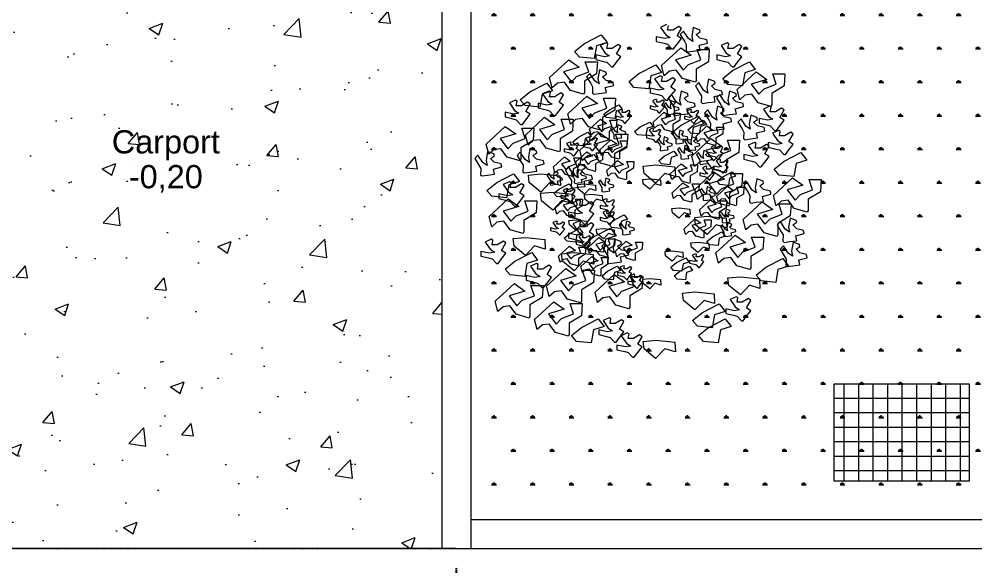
# Model space of a CAD drawing. Header units: inches. Extents: x 21100 to 33138, y 8125 to 24445.
# Drawn here: x 25691 to 30627, y 11241 to 14066 of the extents above; entities that cross this region are included whole.
import ezdxf

# ---------------------------------------------------------------- set-up
doc = ezdxf.new("R2010")
doc.units = ezdxf.units.IN
doc.header["$MEASUREMENT"] = 0
doc.linetypes.add('( Hidden )', pattern=[0.375, 0.25, -0.125])
doc.linetypes.add('DASHDOT', pattern=[1, 0.5, -0.25, 0, -0.25])
doc.layers.get('Defpoints').update_dxf_attribs({"color": 251})
for name, color, linetype, lineweight in [('GARIS_AS', 8, 'DASHDOT', 0), ('GARIS_DIM', 2, 'Continuous', 5), ('GARIS_OBJECT', 7, 'Continuous', 13), ('GARIS_TEXT', 6, 'Continuous', 9), ('HATCH', 8, 'Continuous', 5)]:
    doc.layers.add(name, color=color, linetype=linetype, lineweight=lineweight)
doc.styles.add('ROMANS', font='romans.shx', dxfattribs={"width": 0.9})
doc.styles.get("Standard").update_dxf_attribs({"font": 'arial.ttf'})
doc.dimstyles.new('100 (CM)', dxfattribs={"dimscale": 100, "dimtxt": 1.5, "dimasz": 1.3, "dimexe": 1, "dimexo": 1, "dimgap": 1, "dimtad": 1, "dimdec": 0, "dimlfac": 0.1, "dimzin": 0, "dimdsep": 46, "dimtxsty": 'ROMANS', "dimblk": 'ARCHTICK', "dimcen": 0.09, "dimclrt": 6, "dimadec": 0, "dimazin": 0, "dimtfac": 1, "dimtdec": 0, "dimtmove": 0, "dimatfit": 3, "dimfxl": 1, "dimtolj": 1, "dimtzin": 0, "dimarcsym": 0})

# ---------------------------------------------------------------- blocks, each defined once
blk = doc.blocks.new('_ArchTick')
at = {"color": 0, "linetype": 'ByBlock', "const_width": 0.15}
blk.add_lwpolyline([(-0.5, -0.5), (0.5, 0.5)], dxfattribs=at)
blk = doc.blocks.new('*D42')
at = {"layer": 'Defpoints', "color": 0, "ltscale": 2, "transparency": 16777216}
for p in [(24948.5, 11330.8), (27948.5, 11330.8), (27948.5, 10525.5)]:
    blk.add_point(p, dxfattribs=at)
at = {"layer": 'GARIS_DIM', "color": 0, "linetype": '( Hidden )', "lineweight": -2, "ltscale": 2, "transparency": 16777216}
for p, q in [((24948.5, 11230.8), (24948.5, 10425.5)), ((27948.5, 11230.8), (27948.5, 10425.5))]:
    blk.add_line(p, q, dxfattribs=at)
at = {"layer": 'GARIS_DIM', "color": 0, "lineweight": -2, "ltscale": 2, "transparency": 16777216}
blk.add_line((24948.5, 10525.5), (27948.5, 10525.5), dxfattribs=at)
at = {"layer": 'GARIS_DIM', "color": 0, "lineweight": -2, "ltscale": 2, "transparency": 16777216, "xscale": 130, "yscale": 130, "zscale": 130, "rotation": 180}
blk.add_blockref('_ArchTick', (24948.5, 10525.5), dxfattribs=at)
at = {"layer": 'GARIS_DIM', "color": 0, "lineweight": -2, "ltscale": 2, "transparency": 16777216, "xscale": 130, "yscale": 130, "zscale": 130}
blk.add_blockref('_ArchTick', (27948.5, 10525.5), dxfattribs=at)
at = {"layer": 'GARIS_DIM', "color": 6, "ltscale": 2, "transparency": 16777216, "insert": (26448.5, 10700.5), "char_height": 150, "attachment_point": 5, "style": 'ROMANS'}
blk.add_mtext('\\A1;300', dxfattribs=at)
blk = doc.blocks.new('*D43')
at = {"layer": 'Defpoints', "color": 0, "ltscale": 2, "transparency": 16777216}
for p in [(27948.5, 11330.8), (30948.5, 11330.8), (27948.5, 10525.5)]:
    blk.add_point(p, dxfattribs=at)
at = {"layer": 'GARIS_DIM', "color": 0, "linetype": '( Hidden )', "lineweight": -2, "ltscale": 2, "transparency": 16777216}
for p, q in [((27948.5, 11230.8), (27948.5, 10425.5)), ((30948.5, 11230.8), (30948.5, 10425.5))]:
    blk.add_line(p, q, dxfattribs=at)
at = {"layer": 'GARIS_DIM', "color": 0, "lineweight": -2, "ltscale": 2, "transparency": 16777216}
blk.add_line((30948.5, 10525.5), (27948.5, 10525.5), dxfattribs=at)
at = {"layer": 'GARIS_DIM', "color": 0, "lineweight": -2, "ltscale": 2, "transparency": 16777216, "xscale": 130, "yscale": 130, "zscale": 130, "rotation": 180}
blk.add_blockref('_ArchTick', (27948.5, 10525.5), dxfattribs=at)
at = {"layer": 'GARIS_DIM', "color": 0, "lineweight": -2, "ltscale": 2, "transparency": 16777216, "xscale": 130, "yscale": 130, "zscale": 130}
blk.add_blockref('_ArchTick', (30948.5, 10525.5), dxfattribs=at)
at = {"layer": 'GARIS_DIM', "color": 6, "ltscale": 2, "transparency": 16777216, "insert": (29448.5, 10700.5), "char_height": 150, "attachment_point": 5, "style": 'ROMANS'}
blk.add_mtext('\\A1;300', dxfattribs=at)
blk = doc.blocks.new('z_69')
at = {"color": 82, "linetype": 'Continuous', "lineweight": 0}
for p, q in [((72, 506.3), (54.2, 498.1)), ((54.2, 498.1), (69.4, 476.3)), ((74.5, 490), (77.1, 503.6)), ((89.9, 490), (74.5, 490)), ((107.7, 500.9), (89.9, 490)), ((102.6, 473.5), (115.3, 495.4)), ((115.3, 495.4), (107.7, 500.9)), ((121.9, 487.2), (112.2, 477.5)), ((112.2, 477.5), (124.6, 457.4)), ((136, 465.3), (121.9, 487.2)), ((150.2, 497.4), (145.6, 471.2)), ((168.6, 490.6), (150.2, 497.4)), ((158.8, 477.3), (170.3, 485.1)), ((169.7, 466.4), (158.8, 477.3)), ((170.3, 485.1), (168.6, 490.6)), ((-198.2, 427.7), (-169.2, 451.2)), ((-169.2, 451.2), (-119.7, 476.8)), ((-102.7, 454.3), (-133.7, 444.5)), ((-105.5, 453.1), (-123.3, 444.9)), ((-119.7, 476.8), (-102.7, 454.3)), ((-100.4, 450.3), (-105.5, 453.1)), ((-103, 436.7), (-100.4, 450.3)), ((66.9, 465.3), (41.4, 470.8)), ((41.4, 470.8), (41.4, 457.2)), ((41.4, 457.2), (64.3, 451.7)), ((64.3, 451.7), (74.5, 448.9)), ((82.2, 468.1), (66.9, 465.3)), ((69.4, 476.3), (82.2, 468.1)), ((74.5, 448.9), (87.3, 435.3)), ((92.4, 435.3), (102.6, 448.9)), ((115.3, 465.3), (102.6, 473.5)), ((102.6, 448.9), (115.3, 465.3)), ((124.6, 457.4), (129.8, 448.3)), ((148.8, 456.4), (136, 465.3)), ((145.6, 471.2), (148.8, 456.4)), ((167, 445.8), (191.5, 452.3)), ((190, 461.5), (169.7, 466.4)), ((191.5, 452.3), (190, 461.5)), ((249.5, 453.1), (231.6, 444.9)), ((254.6, 450.3), (249.5, 453.1)), ((252, 436.7), (254.6, 450.3)), ((-183.5, 410.8), (-198.2, 427.7)), ((-133.7, 444.5), (-140.2, 406.4)), ((-123.3, 444.9), (-108.1, 423)), ((-108.1, 423), (-95.3, 414.8)), ((-87.6, 436.7), (-103, 436.7)), ((-69.8, 447.6), (-87.6, 436.7)), ((-74.9, 420.3), (-62.2, 442.2)), ((-62.2, 442.2), (-69.8, 447.6)), ((57, 386.4), (113.2, 438.4)), ((87.3, 435.3), (92.4, 435.3)), ((113.2, 438.4), (143.8, 416.5)), ((129.8, 448.3), (129.2, 429.6)), ((129.2, 429.6), (132.8, 426)), ((132.8, 426), (149.6, 428.4)), ((149.6, 428.4), (170.2, 431)), ((161.6, 432.9), (197.3, 432.9)), ((171.9, 402.8), (161.6, 432.9)), ((170.2, 431), (167, 445.8)), ((197.3, 432.9), (194.8, 397.4)), ((231.6, 444.9), (246.9, 423)), ((246.9, 423), (259.7, 414.8)), ((267.4, 436.7), (252, 436.7)), ((285.2, 447.6), (267.4, 436.7)), ((280.1, 420.3), (292.8, 442.2)), ((292.8, 442.2), (285.2, 447.6)), ((-271.3, 350.9), (-215.2, 402.9)), ((-215.2, 402.9), (-184.6, 381)), ((-140.2, 406.4), (-183.5, 410.8)), ((-166.7, 397.4), (-131, 397.4)), ((-156.5, 367.3), (-166.7, 397.4)), ((-110.6, 412.1), (-136.1, 417.6)), ((-136.1, 417.6), (-136.1, 403.9)), ((-136.1, 403.9), (-113.2, 398.5)), ((-131, 397.4), (-133.5, 361.9)), ((-113.2, 398.5), (-103, 395.7)), ((-95.3, 414.8), (-110.6, 412.1)), ((-103, 395.7), (-90.2, 382)), ((-85.1, 382), (-74.9, 395.7)), ((-62.2, 412.1), (-74.9, 420.3)), ((-74.9, 395.7), (-62.2, 412.1)), ((143.8, 416.5), (97.9, 402.8)), ((97.9, 402.8), (120.8, 372.8)), ((136.2, 389.2), (171.9, 402.8)), ((194.8, 397.4), (159.1, 375.5)), ((244.4, 412.1), (218.9, 417.6)), ((218.9, 417.6), (218.9, 403.9)), ((218.9, 403.9), (241.8, 398.5)), ((241.8, 398.5), (252, 395.7)), ((259.7, 414.8), (244.4, 412.1)), ((252, 395.7), (264.8, 382)), ((265.7, 371.4), (315.1, 396.9)), ((269.9, 382), (280.1, 395.7)), ((292.8, 412.1), (280.1, 420.3)), ((280.1, 395.7), (292.8, 412.1)), ((315.1, 396.9), (332.1, 374.4)), ((-184.6, 381), (-230.5, 367.3)), ((-230.5, 367.3), (-207.5, 337.3)), ((-192.2, 353.7), (-156.5, 367.3)), ((-124.9, 373.2), (-129.6, 347)), ((-106.5, 366.4), (-124.9, 373.2)), ((-104.8, 360.8), (-106.5, 366.4)), ((-90.2, 382), (-85.1, 382)), ((-9.5, 362.5), (40, 388)), ((57, 365.5), (26, 355.7)), ((40, 388), (57, 365.5)), ((64.7, 356.4), (57, 386.4)), ((80, 370.1), (64.7, 356.4)), ((100.4, 372.8), (80, 370.1)), ((118.3, 348.2), (100.4, 372.8)), ((120.8, 372.8), (136.2, 389.2)), ((159.1, 375.5), (159.1, 342.7)), ((236.7, 347.8), (265.7, 371.4)), ((264.8, 382), (269.9, 382)), ((278.9, 315.4), (335.1, 367.4)), ((332.1, 374.4), (301.1, 364.6)), ((335.1, 367.4), (365.6, 345.5)), ((-263.6, 320.9), (-271.3, 350.9)), ((-227.9, 337.3), (-248.4, 334.6)), ((-210.1, 312.7), (-227.9, 337.3)), ((-207.5, 337.3), (-192.2, 353.7)), ((-133.5, 361.9), (-169.3, 340)), ((-169.3, 340), (-169.3, 307.2)), ((-153.3, 362.9), (-162.9, 353.3)), ((-162.9, 353.3), (-150.6, 333.2)), ((-139.1, 341), (-153.3, 362.9)), ((-126.4, 332.1), (-139.1, 341)), ((-129.6, 347), (-126.4, 332.1)), ((-116.3, 353), (-104.8, 360.8)), ((-105.4, 342.2), (-116.3, 353)), ((-85.1, 337.3), (-105.4, 342.2)), ((-83.6, 328), (-85.1, 337.3)), ((-38.4, 339), (-9.5, 362.5)), ((-23.8, 322), (-38.4, 339)), ((26, 355.7), (19.5, 317.7)), ((54.3, 355.5), (36.4, 347.3)), ((36.4, 347.3), (51.7, 325.4)), ((59.4, 352.7), (54.3, 355.5)), ((56.8, 339.1), (59.4, 352.7)), ((72.1, 339.1), (56.8, 339.1)), ((90, 350), (72.1, 339.1)), ((84.8, 322.7), (97.6, 344.6)), ((97.6, 344.6), (90, 350)), ((156.5, 337.3), (118.3, 348.2)), ((159.1, 342.7), (156.5, 337.3)), ((194.6, 346.6), (189.9, 320.3)), ((213, 339.8), (194.6, 346.6)), ((214.6, 334.2), (213, 339.8)), ((251.4, 330.9), (236.7, 347.8)), ((301.1, 364.6), (294.6, 326.5)), ((365.6, 345.5), (319.7, 331.8)), ((383.5, 361.9), (419.2, 361.9)), ((393.7, 331.8), (383.5, 361.9)), ((419.2, 361.9), (416.7, 326.4)), ((-357.9, 285.7), (-329, 309.2)), ((-329, 309.2), (-279.5, 334.8)), ((-262.5, 312.3), (-293.5, 302.5)), ((-274.1, 311.1), (-292, 302.9)), ((-279.5, 334.8), (-262.5, 312.3)), ((-269, 308.3), (-274.1, 311.1)), ((-248.4, 334.6), (-263.6, 320.9)), ((-171.8, 301.8), (-210.1, 312.7)), ((-150.6, 333.2), (-145.3, 324)), ((-145.3, 324), (-145.9, 305.3)), ((-108.1, 321.6), (-83.6, 328)), ((-104.9, 306.7), (-108.1, 321.6)), ((19.5, 317.7), (-23.8, 322)), ((49.1, 314.4), (23.6, 320)), ((23.6, 320), (23.6, 306.3)), ((64.5, 317.2), (49.1, 314.4)), ((51.7, 325.4), (64.5, 317.2)), ((97.6, 314.4), (84.8, 322.7)), ((84.8, 298.1), (97.6, 314.4)), ((114.7, 311.1), (110.1, 284.8)), ((133.1, 304.3), (114.7, 311.1)), ((166.2, 336.3), (156.6, 326.6)), ((156.6, 326.6), (168.9, 306.5)), ((180.3, 314.4), (166.2, 336.3)), ((193.1, 305.5), (180.3, 314.4)), ((189.9, 320.3), (193.1, 305.5)), ((203.2, 326.4), (214.6, 334.2)), ((214, 315.6), (203.2, 326.4)), ((234.4, 310.6), (214, 315.6)), ((235.9, 301.4), (234.4, 310.6)), ((294.6, 326.5), (251.4, 330.9)), ((256.7, 311.1), (252, 284.8)), ((275.1, 304.3), (256.7, 311.1)), ((286.6, 285.4), (278.9, 315.4)), ((319.7, 331.8), (342.7, 301.8)), ((342.7, 301.8), (358, 318.2)), ((358, 318.2), (393.7, 331.8)), ((416.7, 326.4), (381, 304.5)), ((-371.7, 284.5), (-389.6, 276.3)), ((-366.6, 281.7), (-371.7, 284.5)), ((-369.2, 268.1), (-366.6, 281.7)), ((-343.2, 268.8), (-357.9, 285.7)), ((-293.5, 302.5), (-300, 264.4)), ((-292, 302.9), (-276.7, 281.1)), ((-276.7, 281.1), (-263.9, 272.8)), ((-271.6, 294.7), (-269, 308.3)), ((-256.2, 294.7), (-271.6, 294.7)), ((-238.4, 305.6), (-256.2, 294.7)), ((-243.5, 278.3), (-230.8, 300.2)), ((-230.8, 300.2), (-238.4, 305.6)), ((-218.1, 244.4), (-161.9, 296.4)), ((-169.3, 307.2), (-171.8, 301.8)), ((-161.9, 296.4), (-131.3, 274.5)), ((-145.9, 305.3), (-142.3, 301.7)), ((-142.3, 301.7), (-125.5, 304.2)), ((-125.5, 304.2), (-104.9, 306.7)), ((-113.5, 290.9), (-77.8, 290.9)), ((-103.2, 260.8), (-113.5, 290.9)), ((-77.8, 290.9), (-80.3, 255.4)), ((23.6, 306.3), (46.6, 300.8)), ((46.6, 300.8), (56.8, 298.1)), ((56.8, 298.1), (69.5, 284.4)), ((69.5, 284.4), (74.6, 284.4)), ((74.6, 284.4), (84.8, 298.1)), ((86.4, 300.8), (76.7, 291.1)), ((76.7, 291.1), (89.1, 271)), ((100.5, 278.9), (86.4, 300.8)), ((110.1, 284.8), (113.3, 270)), ((123.3, 290.9), (134.8, 298.7)), ((134.2, 280.1), (123.3, 290.9)), ((134.8, 298.7), (133.1, 304.3)), ((168.9, 306.5), (174.2, 297.4)), ((174.2, 297.4), (173.5, 278.7)), ((211.4, 294.9), (235.9, 301.4)), ((214.6, 280.1), (211.4, 294.9)), ((228.4, 300.8), (218.7, 291.1)), ((218.7, 291.1), (231.1, 271)), ((242.5, 278.9), (228.4, 300.8)), ((252, 284.8), (255.3, 270)), ((265.3, 290.9), (276.8, 298.7)), ((276.2, 280.1), (265.3, 290.9)), ((276.8, 298.7), (275.1, 304.3)), ((301.9, 299.1), (286.6, 285.4)), ((322.3, 301.8), (301.9, 299.1)), ((340.2, 277.2), (322.3, 301.8)), ((381, 304.5), (381, 271.7)), ((-389.6, 276.3), (-374.3, 254.4)), ((-374.3, 254.4), (-361.5, 246.2)), ((-353.9, 268.1), (-369.2, 268.1)), ((-336, 279), (-353.9, 268.1)), ((-300, 264.4), (-343.2, 268.8)), ((-341.2, 251.7), (-328.4, 273.6)), ((-328.4, 273.6), (-336, 279)), ((-279.3, 270.1), (-304.7, 275.6)), ((-304.7, 275.6), (-304.7, 261.9)), ((-304.7, 261.9), (-281.8, 256.5)), ((-281.8, 256.5), (-271.6, 253.7)), ((-263.9, 272.8), (-279.3, 270.1)), ((-271.6, 253.7), (-258.8, 240)), ((-253.7, 240), (-243.5, 253.7)), ((-230.8, 270.1), (-243.5, 278.3)), ((-243.5, 253.7), (-230.8, 270.1)), ((-131.3, 274.5), (-177.3, 260.8)), ((-177.3, 260.8), (-154.3, 230.8)), ((-139, 247.2), (-103.2, 260.8)), ((-80.3, 255.4), (-116, 233.5)), ((89.1, 271), (94.3, 261.9)), ((94.3, 261.9), (93.7, 243.2)), ((113.3, 270), (100.5, 278.9)), ((131.5, 259.4), (156, 265.9)), ((134.8, 244.6), (131.5, 259.4)), ((154.5, 275.1), (134.2, 280.1)), ((156, 265.9), (154.5, 275.1)), ((173.5, 278.7), (177.1, 275.1)), ((177.1, 275.1), (194, 277.6)), ((192.9, 256.4), (183.2, 246.8)), ((207, 234.5), (192.9, 256.4)), ((194, 277.6), (214.6, 280.1)), ((221.2, 266.7), (216.6, 240.5)), ((239.6, 259.9), (221.2, 266.7)), ((229.8, 246.5), (241.3, 254.3)), ((231.1, 271), (236.3, 261.9)), ((236.3, 261.9), (235.7, 243.2)), ((241.3, 254.3), (239.6, 259.9)), ((255.3, 270), (242.5, 278.9)), ((273.5, 259.4), (298, 265.9)), ((276.7, 244.6), (273.5, 259.4)), ((296.5, 275.1), (276.2, 280.1)), ((298, 265.9), (296.5, 275.1)), ((378.4, 266.3), (340.2, 277.2)), ((373.8, 266.7), (355.9, 258.5)), ((355.9, 258.5), (371.2, 236.7)), ((378.8, 264), (373.8, 266.7)), ((376.3, 250.4), (378.8, 264)), ((381, 271.7), (378.4, 266.3)), ((409.5, 261.3), (391.6, 250.4)), ((404.3, 233.9), (417.1, 255.8)), ((417.1, 255.8), (409.5, 261.3)), ((-376.9, 243.4), (-402.3, 249)), ((-402.3, 249), (-402.3, 235.3)), ((-402.3, 235.3), (-379.4, 229.8)), ((-379.4, 229.8), (-369.2, 227.1)), ((-361.5, 246.2), (-376.9, 243.4)), ((-369.2, 227.1), (-356.4, 213.4)), ((-351.3, 213.4), (-341.2, 227.1)), ((-342.3, 182.3), (-286.2, 234.3)), ((-328.4, 243.4), (-341.2, 251.7)), ((-341.2, 227.1), (-328.4, 243.4)), ((-286.2, 234.3), (-255.6, 212.4)), ((-258.8, 240), (-253.7, 240)), ((-237.7, 228.8), (-202, 228.8)), ((-227.5, 198.7), (-237.7, 228.8)), ((-210.4, 214.4), (-218.1, 244.4)), ((-195.1, 228.1), (-210.4, 214.4)), ((-202, 228.8), (-204.5, 193.2)), ((-174.7, 230.8), (-195.1, 228.1)), ((-156.8, 206.2), (-174.7, 230.8)), ((-154.3, 230.8), (-139, 247.2)), ((-116, 233.5), (-116, 200.7)), ((93.7, 243.2), (97.3, 239.6)), ((97.3, 239.6), (114.1, 242.1)), ((114.1, 242.1), (134.8, 244.6)), ((114.8, 211.6), (164.2, 237.2)), ((164.2, 237.2), (181.3, 214.7)), ((183.2, 246.8), (195.6, 226.7)), ((195.6, 226.7), (200.8, 217.5)), ((219.8, 225.6), (207, 234.5)), ((216.6, 240.5), (219.8, 225.6)), ((240.7, 235.7), (229.8, 246.5)), ((235.7, 243.2), (239.3, 239.6)), ((239.3, 239.6), (256.1, 242.1)), ((261, 230.8), (240.7, 235.7)), ((256.1, 242.1), (276.7, 244.6)), ((262.5, 221.5), (261, 230.8)), ((290.5, 229.8), (280.8, 220.1)), ((304.6, 207.9), (290.5, 229.8)), ((318.8, 240.1), (314.2, 213.8)), ((337.2, 233.3), (318.8, 240.1)), ((327.4, 219.9), (338.9, 227.7)), ((338.9, 227.7), (337.2, 233.3)), ((368.6, 225.7), (343.1, 231.2)), ((343.1, 231.2), (343.1, 217.5)), ((383.9, 228.5), (368.6, 225.7)), ((371.2, 236.7), (383.9, 228.5)), ((391.6, 250.4), (376.3, 250.4)), ((417.1, 225.7), (404.3, 233.9)), ((404.3, 209.3), (417.1, 225.7)), ((-457.7, 155.7), (-401.5, 207.6)), ((-401.5, 207.6), (-371, 185.8)), ((-356.4, 213.4), (-351.3, 213.4)), ((-353.1, 202.2), (-317.4, 202.2)), ((-342.9, 172.1), (-353.1, 202.2)), ((-317.4, 202.2), (-319.9, 166.6)), ((-255.6, 212.4), (-301.5, 198.7)), ((-301.5, 198.7), (-278.5, 168.6)), ((-263.2, 185.1), (-227.5, 198.7)), ((-118.6, 195.3), (-156.8, 206.2)), ((-116, 200.7), (-118.6, 195.3)), ((85.8, 188.1), (114.8, 211.6)), ((150.3, 204.8), (143.8, 166.8)), ((181.3, 214.7), (150.3, 204.8)), ((200.8, 217.5), (200.2, 198.8)), ((200.2, 198.8), (203.8, 195.2)), ((203.8, 195.2), (220.6, 197.7)), ((220.6, 197.7), (241.2, 200.2)), ((238, 215.1), (262.5, 221.5)), ((241.2, 200.2), (238, 215.1)), ((280.8, 220.1), (293.2, 200)), ((293.2, 200), (298.4, 190.9)), ((317.4, 199), (304.6, 207.9)), ((314.2, 213.8), (317.4, 199)), ((338.3, 209.1), (327.4, 219.9)), ((358.6, 204.1), (338.3, 209.1)), ((343.1, 217.5), (366.1, 212.1)), ((360.2, 194.9), (358.6, 204.1)), ((366.1, 212.1), (376.3, 209.3)), ((376.3, 209.3), (389, 195.6)), ((394.1, 195.6), (404.3, 209.3)), ((-371, 185.8), (-416.9, 172.1)), ((-416.9, 172.1), (-393.9, 142)), ((-378.6, 158.5), (-342.9, 172.1)), ((-334.6, 152.3), (-342.3, 182.3)), ((-298.9, 168.6), (-319.4, 165.9)), ((-281.1, 144.1), (-298.9, 168.6)), ((-278.5, 168.6), (-263.2, 185.1)), ((-204.5, 193.2), (-240.3, 171.4)), ((-240.3, 171.4), (-240.3, 138.6)), ((-182.6, 138), (-126.4, 189.9)), ((-126.4, 189.9), (-95.8, 168)), ((-78, 184.4), (-42.3, 184.4)), ((-67.7, 154.3), (-78, 184.4)), ((-42.3, 184.4), (-44.8, 148.9)), ((100.5, 171.2), (85.8, 188.1)), ((143.8, 166.8), (100.5, 171.2)), ((145.8, 120.2), (201.9, 172.1)), ((201.9, 172.1), (232.5, 150.3)), ((298.4, 190.9), (297.8, 172.2)), ((297.8, 172.2), (301.4, 168.6)), ((301.4, 168.6), (318.3, 171.1)), ((318.3, 171.1), (338.9, 173.6)), ((335.7, 188.4), (360.2, 194.9)), ((338.9, 173.6), (335.7, 188.4)), ((400.4, 195.7), (382.5, 187.5)), ((382.5, 187.5), (397.8, 165.7)), ((389, 195.6), (394.1, 195.6)), ((405.5, 193), (400.4, 195.7)), ((402.9, 179.4), (405.5, 193)), ((418.2, 179.4), (402.9, 179.4)), ((436.1, 190.3), (418.2, 179.4)), ((430.9, 162.9), (443.7, 184.8)), ((443.7, 184.8), (436.1, 190.3)), ((-450, 125.6), (-457.7, 155.7)), ((-414.3, 142), (-434.7, 139.3)), ((-396.4, 117.4), (-414.3, 142)), ((-393.9, 142), (-378.6, 158.5)), ((-319.9, 166.6), (-355.6, 144.8)), ((-355.6, 144.8), (-355.6, 112)), ((-319.4, 165.9), (-334.6, 152.3)), ((-329.1, 142.5), (-333.7, 116.2)), ((-310.6, 135.6), (-329.1, 142.5)), ((-242.8, 133.1), (-281.1, 144.1)), ((-95.8, 168), (-141.8, 154.3)), ((-141.8, 154.3), (-118.8, 124.3)), ((-118.8, 124.3), (-103.5, 140.7)), ((-103.5, 140.7), (-67.7, 154.3)), ((-44.8, 148.9), (-80.5, 127)), ((232.5, 150.3), (186.6, 136.6)), ((250.4, 166.7), (286.1, 166.7)), ((260.6, 136.6), (250.4, 166.7)), ((286.1, 166.7), (283.6, 131.1)), ((329.4, 160.2), (311.5, 152)), ((311.5, 152), (326.8, 130.2)), ((334.5, 157.5), (329.4, 160.2)), ((331.9, 143.9), (334.5, 157.5)), ((347.2, 143.9), (331.9, 143.9)), ((365.1, 154.8), (347.2, 143.9)), ((359.9, 127.4), (372.7, 149.3)), ((372.7, 149.3), (365.1, 154.8)), ((395.2, 154.7), (369.8, 160.2)), ((369.8, 160.2), (369.8, 146.5)), ((369.8, 146.5), (392.7, 141.1)), ((392.7, 141.1), (402.9, 138.3)), ((410.6, 157.5), (395.2, 154.7)), ((397.8, 165.7), (410.6, 157.5)), ((443.7, 154.7), (430.9, 162.9)), ((430.9, 138.3), (443.7, 154.7)), ((-481.6, 123.3), (-491.3, 113.6)), ((-491.3, 113.6), (-478.9, 93.5)), ((-467.5, 101.4), (-481.6, 123.3)), ((-453.3, 133.6), (-457.9, 107.3)), ((-434.9, 126.8), (-453.3, 133.6)), ((-434.7, 139.3), (-450, 125.6)), ((-444.7, 113.4), (-433.2, 121.2)), ((-433.8, 102.6), (-444.7, 113.4)), ((-433.2, 121.2), (-434.9, 126.8)), ((-358.2, 106.5), (-396.4, 117.4)), ((-357.4, 132.2), (-367, 122.5)), ((-367, 122.5), (-354.7, 102.4)), ((-343.3, 110.3), (-357.4, 132.2)), ((-333.7, 116.2), (-330.5, 101.4)), ((-320.4, 122.3), (-309, 130.1)), ((-309.6, 111.4), (-320.4, 122.3)), ((-309, 130.1), (-310.6, 135.6)), ((-240.3, 138.6), (-242.8, 133.1)), ((-174.9, 107.9), (-182.6, 138)), ((-159.6, 121.6), (-174.9, 107.9)), ((-139.2, 124.3), (-159.6, 121.6)), ((-121.3, 99.7), (-139.2, 124.3)), ((-80.5, 127), (-80.5, 94.2)), ((153.5, 90.2), (145.8, 120.2)), ((186.6, 136.6), (209.6, 106.5)), ((209.6, 106.5), (224.9, 123)), ((224.9, 123), (260.6, 136.6)), ((283.6, 131.1), (247.9, 109.3)), ((324.2, 119.2), (298.8, 124.7)), ((298.8, 124.7), (298.8, 111)), ((339.6, 122), (324.2, 119.2)), ((326.8, 130.2), (339.6, 122)), ((372.7, 119.2), (359.9, 127.4)), ((359.9, 102.8), (372.7, 119.2)), ((402.9, 138.3), (415.7, 124.7)), ((415.7, 124.7), (420.8, 124.7)), ((416.5, 105.1), (466, 130.7)), ((420.8, 124.7), (430.9, 138.3)), ((466, 130.7), (483, 108.2)), ((-478.9, 93.5), (-473.7, 84.4)), ((-473.7, 84.4), (-474.3, 65.7)), ((-454.7, 92.5), (-467.5, 101.4)), ((-457.9, 107.3), (-454.7, 92.5)), ((-436.4, 82), (-411.9, 88.4)), ((-413.5, 97.6), (-433.8, 102.6)), ((-411.9, 88.4), (-413.5, 97.6)), ((-355.6, 112), (-358.2, 106.5)), ((-354.7, 102.4), (-349.4, 93.3)), ((-349.4, 93.3), (-350.1, 74.6)), ((-330.5, 101.4), (-343.3, 110.3)), ((-312.2, 90.8), (-287.7, 97.3)), ((-309, 76), (-312.2, 90.8)), ((-289.2, 106.5), (-309.6, 111.4)), ((-287.7, 97.3), (-289.2, 106.5)), ((-215.4, 87.8), (-225, 78.1)), ((-201.3, 65.9), (-215.4, 87.8)), ((-187.1, 98.1), (-191.7, 71.8)), ((-168.6, 91.3), (-187.1, 98.1)), ((-178.4, 77.9), (-167, 85.7)), ((-167, 85.7), (-168.6, 91.3)), ((-83.1, 88.8), (-121.3, 99.7)), ((-80.5, 94.2), (-83.1, 88.8)), ((3.4, 91.3), (40.5, 94.8)), ((6.2, 69), (3.4, 91.3)), ((40.5, 94.8), (95.9, 88.6)), ((95.9, 88.6), (97.6, 60.4)), ((168.8, 103.8), (153.5, 90.2)), ((189.2, 106.5), (168.8, 103.8)), ((207, 81.9), (189.2, 106.5)), ((247.9, 109.3), (247.9, 76.5)), ((298.8, 111), (321.7, 105.6)), ((321.7, 105.6), (331.9, 102.8)), ((331.9, 102.8), (344.7, 89.2)), ((344.7, 89.2), (349.8, 89.2)), ((349.8, 89.2), (359.9, 102.8)), ((387.6, 81.6), (416.5, 105.1)), ((452, 98.3), (445.5, 60.3)), ((483, 108.2), (452, 98.3)), ((-474.3, 65.7), (-470.7, 62.1)), ((-470.7, 62.1), (-453.8, 64.6)), ((-453.8, 64.6), (-433.2, 67.1)), ((-433.2, 67.1), (-436.4, 82)), ((-426.6, 43), (-377.1, 68.5)), ((-377.1, 68.5), (-360.1, 46)), ((-350.1, 74.6), (-346.5, 71)), ((-346.5, 71), (-329.6, 73.4)), ((-333.8, 64.6), (-296.7, 68.2)), ((-331, 42.4), (-333.8, 64.6)), ((-329.6, 73.4), (-309, 76)), ((-296.7, 68.2), (-241.4, 62)), ((-241.4, 62), (-239.7, 33.8)), ((-225, 78.1), (-212.7, 58)), ((-212.7, 58), (-207.4, 48.9)), ((-188.5, 57), (-201.3, 65.9)), ((-191.7, 71.8), (-188.5, 57)), ((-167.6, 67.1), (-178.4, 77.9)), ((-147.2, 62.2), (-167.6, 67.1)), ((-145.7, 52.9), (-147.2, 62.2)), ((39.8, 41.4), (6.2, 69)), ((66.3, 69.4), (39.8, 41.4)), ((97.6, 60.4), (66.3, 69.4)), ((154.7, 22.6), (210.8, 74.5)), ((245.3, 71), (207, 81.9)), ((210.8, 74.5), (241.4, 52.6)), ((247.9, 76.5), (245.3, 71)), ((259.2, 69.1), (295, 69.1)), ((269.5, 39), (259.2, 69.1)), ((295, 69.1), (292.4, 33.5)), ((385.4, 4.8), (441.6, 56.8)), ((402.2, 64.7), (387.6, 81.6)), ((445.5, 60.3), (402.2, 64.7)), ((441.6, 56.8), (472.1, 34.9)), ((-455.5, 19.5), (-426.6, 43)), ((-389.5, 44.9), (-407.3, 36.6)), ((-407.3, 36.6), (-392, 14.8)), ((-391.1, 36.2), (-397.6, -1.8)), ((-360.1, 46), (-391.1, 36.2)), ((-384.4, 42.1), (-389.5, 44.9)), ((-387, 28.5), (-384.4, 42.1)), ((-371.6, 28.5), (-387, 28.5)), ((-353.8, 39.4), (-371.6, 28.5)), ((-358.9, 12.1), (-346.1, 33.9)), ((-346.1, 33.9), (-353.8, 39.4)), ((-297.5, 14.8), (-331, 42.4)), ((-270.9, 42.8), (-297.5, 14.8)), ((-239.7, 33.8), (-270.9, 42.8)), ((-207.4, 48.9), (-208.1, 30.2)), ((-208.1, 30.2), (-204.5, 26.6)), ((-204.5, 26.6), (-187.6, 29.1)), ((-187.6, 29.1), (-167, 31.6)), ((-170.2, 46.5), (-145.7, 52.9)), ((-167, 31.6), (-170.2, 46.5)), ((241.4, 52.6), (195.5, 39)), ((195.5, 39), (218.4, 8.9)), ((233.8, 25.3), (269.5, 39)), ((292.4, 33.5), (256.7, 11.7)), ((308.2, 43.4), (298.6, 33.8)), ((298.6, 33.8), (310.9, 13.7)), ((322.3, 21.5), (308.2, 43.4)), ((336.6, 53.7), (331.9, 27.5)), ((355, 46.9), (336.6, 53.7)), ((345.2, 33.5), (356.6, 41.3)), ((356, 22.7), (345.2, 33.5)), ((356.6, 41.3), (355, 46.9)), ((472.1, 34.9), (426.2, 21.2)), ((490, 51.3), (525.7, 51.3)), ((500.2, 21.2), (490, 51.3)), ((525.7, 51.3), (523.2, 15.7)), ((-440.9, 2.5), (-455.5, 19.5)), ((-397.6, -1.8), (-440.9, 2.5)), ((-394.6, 3.8), (-420.1, 9.3)), ((-420.1, 9.3), (-420.1, -4.3)), ((-379.3, 6.6), (-394.6, 3.8)), ((-392, 14.8), (-379.3, 6.6)), ((-346.1, 3.8), (-358.9, 12.1)), ((-358.9, -12.5), (-346.1, 3.8)), ((-298.3, 11.4), (-261.2, 14.9)), ((-295.5, -10.8), (-298.3, 11.4)), ((-261.2, 14.9), (-205.9, 8.7)), ((-205.9, 8.7), (-204.2, -19.5)), ((162.3, -7.5), (154.7, 22.6)), ((177.6, 6.2), (162.3, -7.5)), ((198.1, 8.9), (177.6, 6.2)), ((215.9, -15.7), (198.1, 8.9)), ((218.4, 8.9), (233.8, 25.3)), ((256.7, 11.7), (256.7, -21.1)), ((310.9, 13.7), (316.2, 4.5)), ((316.2, 4.5), (315.5, -14.2)), ((335.1, 12.6), (322.3, 21.5)), ((331.9, 27.5), (335.1, 12.6)), ((353.4, 2.1), (377.9, 8.5)), ((356.6, -12.8), (353.4, 2.1)), ((376.4, 17.8), (356, 22.7)), ((377.9, 8.5), (376.4, 17.8)), ((393.1, -25.2), (385.4, 4.8)), ((426.2, 21.2), (449.2, -8.8)), ((449.2, -8.8), (464.5, 7.6)), ((464.5, 7.6), (500.2, 21.2)), ((523.2, 15.7), (487.5, -6.1)), ((-448.8, -57.3), (-392.7, -5.3)), ((-420.1, -4.3), (-397.1, -9.8)), ((-362.1, -27.2), (-408, -40.9)), ((-397.1, -9.8), (-387, -12.5)), ((-392.7, -5.3), (-362.1, -27.2)), ((-387, -12.5), (-374.2, -26.2)), ((-374.2, -26.2), (-369.1, -26.2)), ((-369.1, -26.2), (-358.9, -12.5)), ((-344.2, -10.8), (-308.5, -10.8)), ((-334, -40.9), (-344.2, -10.8)), ((-308.5, -10.8), (-311, -46.4)), ((-262, -38.5), (-295.5, -10.8)), ((-235.4, -10.4), (-262, -38.5)), ((-204.2, -19.5), (-235.4, -10.4)), ((-185.4, -8.4), (-203.2, -16.6)), ((-203.2, -16.6), (-187.9, -38.4)), ((-180.3, -11.1), (-185.4, -8.4)), ((-182.8, -24.8), (-180.3, -11.1)), ((-167.5, -24.8), (-182.8, -24.8)), ((-149.6, -13.8), (-167.5, -24.8)), ((-154.8, -41.2), (-142, -19.3)), ((-142, -19.3), (-149.6, -13.8)), ((254.2, -26.6), (215.9, -15.7)), ((256.7, -21.1), (254.2, -26.6)), ((296.7, -66.2), (352.8, -14.2)), ((315.5, -14.2), (319.1, -17.8)), ((319.1, -17.8), (336, -15.3)), ((336, -15.3), (356.6, -12.8)), ((352.8, -14.2), (383.4, -36.1)), ((408.4, -11.5), (393.1, -25.2)), ((401.2, -19.7), (437, -19.7)), ((411.5, -49.8), (401.2, -19.7)), ((428.8, -8.8), (408.4, -11.5)), ((446.7, -33.4), (428.8, -8.8)), ((437, -19.7), (434.4, -55.2)), ((487.5, -6.1), (487.5, -38.9)), ((-408, -40.9), (-385, -71)), ((-385, -71), (-369.7, -54.5)), ((-369.7, -54.5), (-334, -40.9)), ((-311, -46.4), (-346.8, -68.2)), ((-190.5, -49.4), (-216, -43.9)), ((-216, -43.9), (-216, -57.6)), ((-175.2, -46.7), (-190.5, -49.4)), ((-187.9, -38.4), (-175.2, -46.7)), ((-142, -49.4), (-154.8, -41.2)), ((-154.8, -65.8), (-142, -49.4)), ((154.3, -59.6), (191.4, -56.1)), ((191.4, -56.1), (246.7, -62.3)), ((383.4, -36.1), (337.5, -49.8)), ((337.5, -49.8), (360.4, -79.8)), ((375.8, -63.4), (411.5, -49.8)), ((434.4, -55.2), (398.7, -77.1)), ((484.9, -44.4), (446.7, -33.4)), ((487.5, -38.9), (484.9, -44.4)), ((-441.1, -87.3), (-448.8, -57.3)), ((-425.9, -73.7), (-441.1, -87.3)), ((-405.4, -71), (-425.9, -73.7)), ((-387.6, -95.6), (-405.4, -71)), ((-346.8, -68.2), (-346.8, -101)), ((-216, -57.6), (-193, -63)), ((-185.4, -70.5), (-203.2, -78.7)), ((-203.2, -78.7), (-187.9, -100.6)), ((-193, -63), (-182.8, -65.8)), ((-180.3, -73.3), (-185.4, -70.5)), ((-182.8, -65.8), (-170.1, -79.5)), ((-182.8, -86.9), (-180.3, -73.3)), ((-170.1, -79.5), (-165, -79.5)), ((-149.6, -76), (-167.5, -86.9)), ((-165, -79.5), (-154.8, -65.8)), ((-154.8, -103.3), (-142, -81.4)), ((-142, -81.4), (-149.6, -76)), ((157.1, -81.8), (154.3, -59.6)), ((190.6, -109.5), (157.1, -81.8)), ((217.2, -81.4), (190.6, -109.5)), ((248.4, -90.5), (217.2, -81.4)), ((246.7, -62.3), (248.4, -90.5)), ((304.3, -96.2), (296.7, -66.2)), ((319.6, -82.5), (304.3, -96.2)), ((340.1, -79.8), (319.6, -82.5)), ((357.9, -104.4), (340.1, -79.8)), ((360.4, -79.8), (375.8, -63.4)), ((405.8, -71.9), (396.2, -81.6)), ((396.2, -81.6), (408.6, -101.7)), ((398.7, -77.1), (398.7, -109.9)), ((420, -93.8), (405.8, -71.9)), ((434.2, -61.7), (429.5, -87.9)), ((452.6, -68.5), (434.2, -61.7)), ((442.8, -81.8), (454.3, -74)), ((453.7, -92.7), (442.8, -81.8)), ((454.3, -74), (452.6, -68.5)), ((-349.3, -106.5), (-387.6, -95.6)), ((-346.8, -101), (-349.3, -106.5)), ((-190.5, -111.5), (-216, -106)), ((-216, -106), (-216, -119.7)), ((-175.2, -108.8), (-190.5, -111.5)), ((-187.9, -100.6), (-175.2, -108.8)), ((-167.5, -86.9), (-182.8, -86.9)), ((-142, -111.5), (-154.8, -103.3)), ((-154.8, -127.9), (-142, -111.5)), ((-142.6, -116.7), (-93.1, -91.2)), ((-93.1, -91.2), (-76.1, -113.7)), ((216.8, -163.8), (272.9, -111.8)), ((272.9, -111.8), (303.5, -133.7)), ((396.1, -115.4), (357.9, -104.4)), ((398.7, -109.9), (396.1, -115.4)), ((408.6, -101.7), (413.8, -110.9)), ((413.8, -110.9), (413.2, -129.5)), ((432.8, -102.7), (420, -93.8)), ((429.5, -87.9), (432.8, -102.7)), ((451, -113.3), (475.5, -106.8)), ((474, -97.6), (453.7, -92.7)), ((475.5, -106.8), (474, -97.6)), ((-442.7, -123.8), (-460.6, -132)), ((-460.6, -132), (-445.3, -153.8)), ((-437.6, -126.5), (-442.7, -123.8)), ((-440.2, -140.1), (-437.6, -126.5)), ((-424.9, -140.1), (-440.2, -140.1)), ((-407, -129.2), (-424.9, -140.1)), ((-412.2, -156.6), (-399.4, -134.7)), ((-399.4, -134.7), (-407, -129.2)), ((-378.2, -121.7), (-341.1, -118.2)), ((-375.4, -144), (-378.2, -121.7)), ((-341.1, -118.2), (-285.8, -124.4)), ((-285.8, -124.4), (-284.1, -152.6)), ((-216, -119.7), (-193, -125.2)), ((-193, -125.2), (-182.8, -127.9)), ((-182.8, -127.9), (-170.1, -141.6)), ((-171.5, -140.3), (-142.6, -116.7)), ((-165, -141.6), (-154.8, -127.9)), ((-108.9, -134.1), (-118.6, -143.7)), ((-107.1, -123.5), (-113.6, -161.6)), ((-94.8, -156), (-108.9, -134.1)), ((-76.1, -113.7), (-107.1, -123.5)), ((-80.6, -123.8), (-85.2, -150)), ((-62.1, -130.6), (-80.6, -123.8)), ((-71.9, -144), (-60.5, -136.2)), ((-60.5, -136.2), (-62.1, -130.6)), ((303.5, -133.7), (257.6, -147.4)), ((321.4, -117.3), (357.1, -117.3)), ((331.6, -147.4), (321.4, -117.3)), ((357.1, -117.3), (354.6, -152.9)), ((413.2, -129.5), (416.8, -133.2)), ((416.8, -133.2), (433.6, -130.7)), ((433.6, -130.7), (454.2, -128.1)), ((443.1, -132.7), (438.4, -158.9)), ((461.5, -139.5), (443.1, -132.7)), ((454.2, -128.1), (451, -113.3)), ((463.1, -145), (461.5, -139.5)), ((-447.9, -164.8), (-473.3, -159.3)), ((-473.3, -159.3), (-473.3, -172.9)), ((-432.5, -162), (-447.9, -164.8)), ((-445.3, -153.8), (-432.5, -162)), ((-399.4, -164.8), (-412.2, -156.6)), ((-412.2, -181.2), (-399.4, -164.8)), ((-341.8, -171.6), (-375.4, -144)), ((-373.3, -187.7), (-323.9, -162.2)), ((-315.3, -143.5), (-341.8, -171.6)), ((-323.9, -162.2), (-306.8, -184.7)), ((-284.1, -152.6), (-315.3, -143.5)), ((-236.2, -166.1), (-199.1, -162.6)), ((-233.4, -188.3), (-236.2, -166.1)), ((-199.1, -162.6), (-143.8, -168.8)), ((-156.9, -157.2), (-171.5, -140.3)), ((-170.1, -141.6), (-165, -141.6)), ((-113.6, -161.6), (-156.9, -157.2)), ((-118.6, -143.7), (-106.2, -163.8)), ((-106.2, -163.8), (-100.9, -173)), ((-82, -164.9), (-94.8, -156)), ((-85.2, -150), (-82, -164.9)), ((-61.1, -154.8), (-71.9, -144)), ((-40.7, -159.7), (-61.1, -154.8)), ((-39.2, -169), (-40.7, -159.7)), ((224.5, -193.8), (216.8, -163.8)), ((257.6, -147.4), (280.6, -177.5)), ((280.6, -177.5), (295.9, -161)), ((295.9, -161), (331.6, -147.4)), ((354.6, -152.9), (318.9, -174.7)), ((414.7, -142.9), (405.1, -152.6)), ((405.1, -152.6), (417.4, -172.7)), ((428.8, -164.8), (414.7, -142.9)), ((441.6, -173.7), (428.8, -164.8)), ((438.4, -158.9), (441.6, -173.7)), ((451.7, -152.8), (463.1, -145)), ((462.5, -163.7), (451.7, -152.8)), ((482.9, -168.6), (462.5, -163.7)), ((-473.3, -172.9), (-450.4, -178.4)), ((-450.4, -178.4), (-440.2, -181.2)), ((-440.2, -181.2), (-427.4, -194.8)), ((-427.4, -194.8), (-422.3, -194.8)), ((-422.3, -194.8), (-412.2, -181.2)), ((-402.3, -211.3), (-373.3, -187.7)), ((-337.8, -194.5), (-344.4, -232.6)), ((-306.8, -184.7), (-337.8, -194.5)), ((-309.6, -194.8), (-327.5, -203)), ((-304.5, -197.5), (-309.6, -194.8)), ((-199.8, -216), (-233.4, -188.3)), ((-173.3, -187.9), (-199.8, -216)), ((-142.1, -196.9), (-173.3, -187.9)), ((-143.8, -168.8), (-142.1, -196.9)), ((-100.9, -173), (-101.6, -191.7)), ((-101.6, -191.7), (-98, -195.3)), ((-98, -195.3), (-81.1, -192.8)), ((-81.1, -192.8), (-60.5, -190.3)), ((-63.7, -175.4), (-39.2, -169)), ((-60.5, -190.3), (-63.7, -175.4)), ((239.7, -180.2), (224.5, -193.8)), ((260.2, -177.5), (239.7, -180.2)), ((278, -202.1), (260.2, -177.5)), ((318.9, -174.7), (318.9, -207.5)), ((363.3, -205.5), (412.7, -180)), ((412.7, -180), (429.8, -202.4)), ((417.4, -172.7), (422.7, -181.8)), ((422.7, -181.8), (422, -200.5)), ((459.9, -184.3), (484.4, -177.8)), ((463.1, -199.1), (459.9, -184.3)), ((484.4, -177.8), (482.9, -168.6)), ((-387.6, -228.2), (-402.3, -211.3)), ((-327.5, -203), (-312.2, -224.8)), ((-307.1, -211.1), (-304.5, -197.5)), ((-291.7, -211.1), (-307.1, -211.1)), ((-273.9, -200.2), (-291.7, -211.1)), ((-280.2, -261.4), (-224, -209.5)), ((-279, -227.6), (-266.3, -205.7)), ((-266.3, -205.7), (-273.9, -200.2)), ((-224, -209.5), (-193.5, -231.4)), ((-175.6, -214.9), (-139.9, -214.9)), ((-165.4, -245), (-175.6, -214.9)), ((-139.9, -214.9), (-142.4, -250.5)), ((316.3, -213), (278, -202.1)), ((318.9, -207.5), (316.3, -213)), ((334.3, -229), (363.3, -205.5)), ((398.8, -212.3), (392.2, -250.3)), ((429.8, -202.4), (398.8, -212.3)), ((422, -200.5), (425.6, -204.1)), ((425.6, -204.1), (442.5, -201.7)), ((442.5, -201.7), (463.1, -199.1)), ((-344.4, -232.6), (-387.6, -228.2)), ((-314.8, -235.8), (-340.2, -230.3)), ((-340.2, -230.3), (-340.2, -243.9)), ((-340.2, -243.9), (-317.3, -249.4)), ((-317.3, -249.4), (-307.1, -252.2)), ((-299.4, -233), (-314.8, -235.8)), ((-312.2, -224.8), (-299.4, -233)), ((-307.1, -252.2), (-294.3, -265.8)), ((-289.2, -265.8), (-279, -252.2)), ((-266.3, -235.8), (-279, -227.6)), ((-279, -252.2), (-266.3, -235.8)), ((-193.5, -231.4), (-239.4, -245)), ((-239.4, -245), (-216.4, -275.1)), ((-201.1, -258.7), (-165.4, -245)), ((-142.4, -250.5), (-178.1, -272.3)), ((-138.2, -279.2), (-82, -227.2)), ((-51.5, -249.1), (-97.4, -262.8)), ((-82, -227.2), (-51.5, -249.1)), ((-33.6, -232.7), (2.1, -232.7)), ((-23.4, -262.8), (-33.6, -232.7)), ((2.1, -232.7), (-0.4, -268.2)), ((251.9, -237.1), (289, -233.6)), ((254.7, -259.3), (251.9, -237.1)), ((289, -233.6), (344.3, -239.8)), ((349, -245.9), (334.3, -229)), ((344.3, -239.8), (346, -267.9)), ((392.2, -250.3), (349, -245.9)), ((-431.1, -305.8), (-374.9, -253.8)), ((-344.3, -275.7), (-390.2, -289.4)), ((-374.9, -253.8), (-344.3, -275.7)), ((-326.5, -259.3), (-290.8, -259.3)), ((-316.2, -289.4), (-326.5, -259.3)), ((-294.3, -265.8), (-289.2, -265.8)), ((-290.8, -259.3), (-293.3, -294.9)), ((-272.5, -291.5), (-280.2, -261.4)), ((-257.2, -277.8), (-272.5, -291.5)), ((-236.8, -275.1), (-257.2, -277.8)), ((-218.9, -299.7), (-236.8, -275.1)), ((-216.4, -275.1), (-201.1, -258.7)), ((-178.1, -272.3), (-178.1, -305.1)), ((-130.5, -309.2), (-138.2, -279.2)), ((-97.4, -262.8), (-74.4, -292.8)), ((-74.4, -292.8), (-59.1, -276.4)), ((-59.1, -276.4), (-23.4, -262.8)), ((-0.4, -268.2), (-36.1, -290.1)), ((118.8, -281.5), (155.9, -278)), ((155.9, -278), (211.2, -284.2)), ((288.3, -287), (254.7, -259.3)), ((314.8, -258.9), (288.3, -287)), ((346, -267.9), (314.8, -258.9)), ((-423.4, -335.8), (-431.1, -305.8)), ((-390.2, -289.4), (-367.3, -319.5)), ((-367.3, -319.5), (-352, -303)), ((-352, -303), (-316.2, -289.4)), ((-293.3, -294.9), (-329, -316.7)), ((-315.7, -359), (-259.5, -307.1)), ((-259.5, -307.1), (-229, -329)), ((-180.7, -310.6), (-218.9, -299.7)), ((-178.1, -305.1), (-180.7, -310.6)), ((-115.2, -295.5), (-130.5, -309.2)), ((-94.8, -292.8), (-115.2, -295.5)), ((-76.9, -317.4), (-94.8, -292.8)), ((-36.1, -290.1), (-36.1, -322.9)), ((121.6, -303.7), (118.8, -281.5)), ((155.1, -331.3), (121.6, -303.7)), ((181.7, -303.3), (155.1, -331.3)), ((212.9, -312.3), (181.7, -303.3)), ((211.2, -284.2), (212.9, -312.3)), ((276.1, -292.4), (258.3, -300.6)), ((258.3, -300.6), (273.6, -322.4)), ((281.2, -295.1), (276.1, -292.4)), ((278.7, -308.8), (281.2, -295.1)), ((311.8, -297.8), (294, -308.8)), ((306.7, -325.2), (319.5, -303.3)), ((319.5, -303.3), (311.8, -297.8)), ((-408.1, -322.2), (-423.4, -335.8)), ((-387.7, -319.5), (-408.1, -322.2)), ((-369.8, -344.1), (-387.7, -319.5)), ((-329, -316.7), (-329, -349.5)), ((-229, -329), (-274.9, -342.7)), ((-211.1, -312.5), (-175.4, -312.5)), ((-200.9, -342.7), (-211.1, -312.5)), ((-175.4, -312.5), (-177.9, -348.1)), ((-38.7, -328.3), (-76.9, -317.4)), ((-36.1, -322.9), (-38.7, -328.3)), ((176.9, -338.6), (226.4, -313.1)), ((243.4, -335.6), (212.4, -345.4)), ((226.4, -313.1), (243.4, -335.6)), ((271, -333.4), (245.5, -327.9)), ((245.5, -327.9), (245.5, -341.6)), ((286.3, -330.6), (271, -333.4)), ((273.6, -322.4), (286.3, -330.6)), ((294, -308.8), (278.7, -308.8)), ((319.5, -333.4), (306.7, -325.2)), ((306.7, -349.8), (319.5, -333.4)), ((-331.6, -355), (-369.8, -344.1)), ((-329, -349.5), (-331.6, -355)), ((-308, -389.1), (-315.7, -359)), ((-274.9, -342.7), (-251.9, -372.7)), ((-251.9, -372.7), (-236.6, -356.3)), ((-236.6, -356.3), (-200.9, -342.7)), ((-177.9, -348.1), (-213.6, -369.9)), ((-178.1, -383), (-128.6, -357.5)), ((-128.6, -357.5), (-111.6, -379.9)), ((-96.6, -354.5), (-114.5, -362.7)), ((-114.5, -362.7), (-99.2, -384.6)), ((-91.5, -357.3), (-96.6, -354.5)), ((-94.1, -370.9), (-91.5, -357.3)), ((-60.9, -360), (-78.8, -370.9)), ((-53.3, -365.4), (-60.9, -360)), ((148, -362.1), (176.9, -338.6)), ((162.6, -379.1), (148, -362.1)), ((194.7, -383), (244.1, -357.5)), ((212.4, -345.4), (205.9, -383.4)), ((244.1, -357.5), (261.2, -379.9)), ((245.5, -341.6), (268.5, -347)), ((268.5, -347), (278.7, -349.8)), ((278.7, -349.8), (291.4, -363.5)), ((291.4, -363.5), (296.5, -363.5)), ((296.5, -363.5), (306.7, -349.8)), ((-292.7, -375.4), (-308, -389.1)), ((-272.3, -372.7), (-292.7, -375.4)), ((-254.4, -397.3), (-272.3, -372.7)), ((-213.6, -369.9), (-213.6, -402.8)), ((-207, -406.5), (-178.1, -383)), ((-142.6, -389.8), (-149.1, -427.8)), ((-111.6, -379.9), (-142.6, -389.8)), ((-101.8, -395.5), (-127.2, -390)), ((-127.2, -390), (-127.2, -403.7)), ((-99.2, -384.6), (-86.4, -392.8)), ((-78.8, -370.9), (-94.1, -370.9)), ((-66, -387.3), (-53.3, -365.4)), ((-53.3, -395.5), (-66, -387.3)), ((205.9, -383.4), (162.6, -379.1)), ((165.7, -406.5), (194.7, -383)), ((230.1, -389.8), (223.6, -427.8)), ((261.2, -379.9), (230.1, -389.8)), ((-216.2, -408.2), (-254.4, -397.3)), ((-213.6, -402.8), (-216.2, -408.2)), ((-192.4, -423.4), (-207, -406.5)), ((-127.2, -403.7), (-104.3, -409.1)), ((-104.3, -409.1), (-94.1, -411.9)), ((-86.4, -392.8), (-101.8, -395.5)), ((-94.1, -411.9), (-81.3, -425.6)), ((-76.2, -425.6), (-66, -411.9)), ((-66, -411.9), (-53.3, -395.5)), ((-43.4, -398.9), (-61.2, -407.1)), ((-61.2, -407.1), (-45.9, -428.9)), ((-38.3, -401.6), (-43.4, -398.9)), ((-40.8, -415.2), (-38.3, -401.6)), ((-25.5, -415.2), (-40.8, -415.2)), ((-7.6, -404.3), (-25.5, -415.2)), ((-12.8, -431.7), (0, -409.8)), ((0, -409.8), (-7.6, -404.3)), ((3.4, -423.5), (40.5, -420)), ((40.5, -420), (95.9, -426.2)), ((180.4, -423.4), (165.7, -406.5)), ((-149.1, -427.8), (-192.4, -423.4)), ((-81.3, -425.6), (-76.2, -425.6)), ((-48.5, -439.9), (-74, -434.4)), ((-74, -434.4), (-74, -448.1)), ((-74, -448.1), (-51, -453.5)), ((-33.2, -437.1), (-48.5, -439.9)), ((-45.9, -428.9), (-33.2, -437.1)), ((0, -439.9), (-12.8, -431.7)), ((-12.8, -456.3), (0, -439.9)), ((6.2, -445.7), (3.4, -423.5)), ((39.8, -473.3), (6.2, -445.7)), ((66.3, -445.3), (39.8, -473.3)), ((97.6, -454.3), (66.3, -445.3)), ((95.9, -426.2), (97.6, -454.3)), ((223.6, -427.8), (180.4, -423.4)), ((-51, -453.5), (-40.8, -456.3)), ((-40.8, -456.3), (-28.1, -470)), ((-28.1, -470), (-23, -470)), ((-23, -470), (-12.8, -456.3))]:
    blk.add_line(p, q, dxfattribs=at)
blk = doc.blocks.new('aw')
h = blk.add_hatch()
h.set_pattern_fill('ANSI37', color=256, scale=600, angle=45)
h.set_pattern_definition([(90, (-34622.65, -791.94), (-75, 0), []), (180, (-34622.65, -791.94), (-7e-15, -75), [])])
h.paths.add_polyline_path([(-700, 0), (0, 0), (0, 500), (-700, 500)])
blk.add_lwpolyline([(-700, 0), (0, 0), (0, 500), (-700, 500)], close=True)

msp = doc.modelspace()

# ---------------------------------------------------------------- hatches: boundary and pattern name
at = {"layer": 'HATCH'}
h = msp.add_hatch(dxfattribs=at)
h.set_pattern_fill('AR-CONC', color=256, scale=100)
h.set_pattern_definition([(50, (-11369.1, 10793.9), (717.26, -62.752), [75, -825]), (355, (-11369.1, 10793.9), (-138.751, 752.192), [60, -660]), (100.4514, (-11309.3, 10788.7), (578.509, 689.44), [63.74, -701.142]), (46.1842, (-11369.1, 10993.9), (1067.241, -165.52), [112.5, -1237.5]), (96.6356, (-11280.1, 10980.1), (934.662, 974.119), [95.61, -1051.714]), (351.1842, (-11369.1, 10993.9), (934.662, 974.12), [90, -990]), (21, (-11269.1, 10943.9), (596.907, -402.619), [75, -825]), (326, (-11269.1, 10943.9), (243.315, 725.15), [60, -660]), (71.4514, (-11219.34, 10910.4), (840.222, 322.531), [63.74, -701.142]), (37.5, (-11369.09, 10793.92), (12.1599, 332.8939), [0, -652, 0, -670, 0, -662.5]), (7.5, (-11369.1, 10793.92), (263.0695, 394.4117), [0, -382, 0, -637, 0, -252.5]), (327.5, (-11592.09, 10793.92), (533.8224, -22.5549), [0, -250, 0, -780, 0, -1035]), (317.5, (-11692.1, 10793.92), (583.186, 100.105), [0, -325, 0, -518, 0, -735])])
h.paths.add_polyline_path([(25098.5, 15255.8), (27873.5, 15255.8), (27873.5, 11330.8), (25098.5, 11330.8)])
h = msp.add_hatch(dxfattribs=at)
h.set_pattern_fill('SWAMP', color=256, scale=200)
h.set_pattern_definition([(0, (-1369.09, 10793.92), (100, 173.2051), [25, -175]), (90, (-1356.59, 10793.92), (-100, 173.20508), [12.5, -333.9102]), (90, (-1353.46, 10793.92), (-100, 173.20508), [10, -336.4102]), (90, (-1359.71, 10793.92), (-100, 173.20508), [10, -336.4102]), (60, (-1350.34, 10793.92), (-100, 173.2051), [8, -192]), (120, (-1362.84, 10793.92), (-200, 8e-08), [8, -192])])
h.paths.add_polyline_path([(30698.5, 15155.8), (28123.5, 15155.8), (28123.5, 11580.8), (30698.5, 11580.8)])

# ---------------------------------------------------------------- linework, layer by layer
at = {"layer": 'GARIS_AS'}
msp.add_line((23236.2, 11330.8), (31148.5, 11330.8), dxfattribs=at)
at = {"layer": 'GARIS_OBJECT'}
for p, q in [((27873.5, 15255.8), (27873.5, 11330.8)), ((28023.5, 15255.8), (28023.5, 11330.8)), ((28023.5, 11480.8), (30798.5, 11480.8)), ((27948.5, 11330.8), (24948.5, 11330.8)), ((27948.5, 11330.8), (30948.5, 11330.8))]:
    msp.add_line(p, q, dxfattribs=at)

# ---------------------------------------------------------------- block references
at = {"xscale": 1.760004992484527, "yscale": 1.760004992484527, "zscale": 1.760004992484527}
msp.add_blockref('z_69', (28908.3, 13146.4), dxfattribs=at)
msp.add_blockref('z_69', (28908.3, 13146.4))
at = {"layer": 'GARIS_OBJECT'}
msp.add_blockref('aw', (30598.5, 11680.8), dxfattribs=at)

# ---------------------------------------------------------------- texts
at = {"layer": 'GARIS_TEXT', "insert": (26448.5, 13330.8), "char_height": 120, "attachment_point": 5, "line_spacing_factor": 0.9}
msp.add_mtext('\\A1;Carport\\P-0,20', dxfattribs=at)

# ---------------------------------------------------------------- dimensions: what is measured, and where the dimension line sits
at = {"layer": 'GARIS_DIM', "ltscale": 2}
dim = msp.add_linear_dim(base=(27948.5, 10525.5), p1=(24948.5, 11330.8), p2=(27948.5, 11330.8), dimstyle='100 (CM)', dxfattribs=at)
dim.commit()
dim.dimension.update_dxf_attribs({"geometry": '*D42', "text_midpoint": (26448.5, 10700.5)})
dim = msp.add_linear_dim(base=(27948.5, 10525.5), p1=(30948.5, 11330.8), p2=(27948.5, 11330.8), angle=180, dimstyle='100 (CM)', dxfattribs=at)
dim.commit()
dim.dimension.update_dxf_attribs({"geometry": '*D43', "text_midpoint": (29448.5, 10700.5)})

doc.saveas('drawing.dxf')
